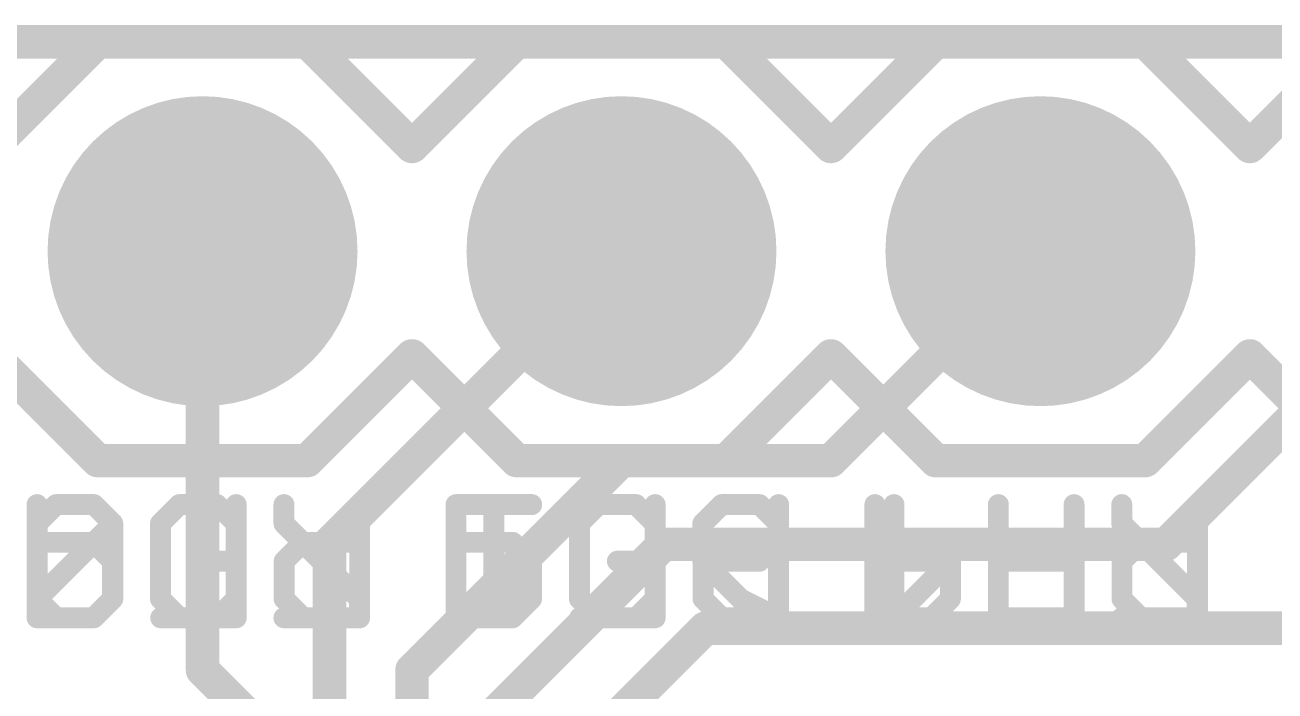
# Model space of a CAD drawing. Extents: x -0.9 to 39.5, y -0.1 to 25.5.
# Drawn here: x 19.24 to 26.82, y 21.46 to 25.5 of the extents above; entities that cross this region are included whole.
import ezdxf

# ---------------------------------------------------------------- set-up
doc = ezdxf.new("R2010")
doc.units = 0
for name, color, linetype in [('1', 12, 'CONTINUOUS'), ('16', 132, 'CONTINUOUS'), ('17', 110, 'CONTINUOUS'), ('20', 53, 'CONTINUOUS'), ('21', 41, 'CONTINUOUS'), ('22', 40, 'CONTINUOUS')]:
    doc.layers.add(name, color=color, linetype=linetype)

# ---------------------------------------------------------------- blocks, each defined once
blk = doc.blocks.new('ROUNDP')
at = {"const_width": 0.5}
blk.add_lwpolyline([(0, -0.25, 1), (0, 0.25, 1), (0, -0.25)], format="xyb", dxfattribs=at)

msp = doc.modelspace()

# ---------------------------------------------------------------- linework, layer by layer
at = {"layer": '1', "const_width": 0.2032}
for points in [[(39.37, 25.4), (0, 25.4)], [(20.32, 24.13), (20.32, 21.59)], [(21.09, 22.36), (22.86, 24.13)], [(25.4, 24.13), (24.13, 22.86)], [(26.162, 22.352), (27.94, 24.13)], [(22.86, 22.86), (21.59, 21.59)], [(22.86, 22.86), (24.13, 22.86)], [(21.09, 16.0365), (21.09, 22.36)], [(22.09, 21.328), (23.114, 22.352)], [(23.114, 22.352), (26.162, 22.352)], [(22.5689, 21.0449), (23.368, 21.844)], [(23.368, 21.844), (28.194, 21.844)], [(20.6111, 21.2989), (20.32, 21.59)], [(21.59, 16.0365), (21.59, 21.59)]]:
    msp.add_lwpolyline(points, dxfattribs=at)
at = {"layer": '1', "const_width": 0.1016}
for points in [[(20.3708, 24.13, 1), (20.2692, 24.13)], [(22.8959, 24.0941, 1), (22.8241, 24.1659)], [(25.4359, 24.0941, 1), (25.3641, 24.1659)], [(22.86, 22.9108, 1), (22.86, 22.8092)], [(22.8959, 22.8241, 1), (22.8241, 22.8959)], [(24.0941, 22.8959, 1), (24.1659, 22.8241)], [(24.13, 22.8092, 1), (24.13, 22.9108)], [(21.1408, 22.36, 1), (21.0392, 22.36)], [(21.0541, 22.3959, 1), (21.1259, 22.3241)], [(23.114, 22.4028, 1), (23.114, 22.3012)], [(23.1499, 22.3161, 1), (23.0781, 22.3879)], [(26.1261, 22.3879, 1), (26.1979, 22.3161)], [(26.162, 22.3012, 1), (26.162, 22.4028)], [(23.368, 21.8948, 1), (23.368, 21.7932)], [(23.4039, 21.8081, 1), (23.3321, 21.8799)], [(20.3559, 21.6259, 1), (20.2841, 21.5541)], [(21.6408, 21.59, 1), (21.5392, 21.59)], [(21.5541, 21.6259, 1), (21.6259, 21.5541)], [(20.2692, 21.59, 1), (20.3708, 21.59)]]:
    msp.add_lwpolyline(points, format="xyb", dxfattribs=at)
at = {"layer": '16', "const_width": 0.2032}
msp.add_lwpolyline([(0, 25.4), (39.37, 25.4)], dxfattribs=at)
at = {"layer": '20', "const_width": 0.2032}
msp.add_lwpolyline([(39.37, 25.4), (0, 25.4)], dxfattribs=at)
at = {"layer": '21', "const_width": 0.127}
for points in [[(19.3181, 22.4789), (19.4325, 22.5933)], [(19.4325, 22.5933), (19.6613, 22.5933)], [(19.6613, 22.5933), (19.7757, 22.4789)], [(20.5241, 22.5933), (20.5241, 21.9069)], [(21.2725, 22.5933), (21.2725, 21.9069)], [(22.3157, 22.5933), (21.8581, 22.5933)], [(22.0869, 21.9069), (22.0869, 22.5933)], [(23.0641, 22.5933), (23.0641, 21.9069)], [(23.8125, 22.5933), (23.8125, 21.9069)], [(24.5125, 22.5933), (24.5125, 21.9069)], [(25.6041, 22.5933), (25.6041, 21.9069)], [(26.3525, 22.5933), (26.3525, 21.9069)], [(19.3181, 22.0213), (19.3181, 22.4789)], [(19.7757, 22.4789), (19.3181, 22.0213)], [(19.7757, 22.4789), (19.7757, 22.0213)], [(20.8149, 22.2501), (20.9293, 22.3645)], [(20.9293, 22.3645), (21.2725, 22.3645)], [(23.3549, 22.2501), (23.4693, 22.3645)], [(23.4693, 22.3645), (23.8125, 22.3645)], [(25.8949, 22.2501), (26.0093, 22.3645)], [(26.0093, 22.3645), (26.3525, 22.3645)], [(20.5241, 22.2501), (20.2953, 22.2501)], [(20.8149, 22.0213), (20.8149, 22.2501)], [(23.0641, 22.2501), (22.8353, 22.2501)], [(23.3549, 22.0213), (23.3549, 22.2501)], [(24.8557, 22.2501), (24.3981, 22.2501)], [(24.5125, 21.9069), (24.8557, 22.2501)], [(25.6041, 22.2501), (25.3753, 22.2501)], [(25.8949, 22.0213), (25.8949, 22.2501)], [(22.3157, 22.1357), (22.0869, 21.9069)], [(19.4325, 21.9069), (19.3181, 22.0213)], [(19.7757, 22.0213), (19.6613, 21.9069)], [(20.9293, 21.9069), (20.8149, 22.0213)], [(23.4693, 21.9069), (23.3549, 22.0213)], [(26.0093, 21.9069), (25.8949, 22.0213)], [(19.6613, 21.9069), (19.4325, 21.9069)], [(20.5241, 21.9069), (20.0665, 21.9069)], [(21.2725, 21.9069), (20.9293, 21.9069)], [(23.0641, 21.9069), (22.6065, 21.9069)], [(23.8125, 21.9069), (23.4693, 21.9069)], [(25.6041, 21.9069), (25.1465, 21.9069)], [(26.3525, 21.9069), (26.0093, 21.9069)]]:
    msp.add_lwpolyline(points, dxfattribs=at)
at = {"layer": '21', "const_width": 0.0635}
for points in [[(19.4325, 22.6251, 1), (19.4325, 22.5616)], [(19.4549, 22.5708, 1), (19.41, 22.6158)], [(19.6837, 22.6158, 1), (19.6388, 22.5708)], [(19.6613, 22.5616, 1), (19.6613, 22.6251)], [(20.5558, 22.5933, 1), (20.4923, 22.5933)], [(21.3042, 22.5933, 1), (21.2408, 22.5933)], [(21.8581, 22.6251, 1), (21.8581, 22.5616)], [(22.1186, 22.5933, 1), (22.0551, 22.5933)], [(22.3157, 22.5616, 1), (22.3157, 22.6251)], [(23.0958, 22.5933, 1), (23.0323, 22.5933)], [(23.8442, 22.5933, 1), (23.7808, 22.5933)], [(24.5442, 22.5933, 1), (24.4807, 22.5933)], [(25.6358, 22.5933, 1), (25.5723, 22.5933)], [(26.3843, 22.5933, 1), (26.3208, 22.5933)], [(19.3498, 22.4789, 1), (19.2863, 22.4789)], [(19.2956, 22.5014, 1), (19.3405, 22.4565)], [(19.8074, 22.4789, 1), (19.7439, 22.4789)], [(19.7981, 22.4565, 1), (19.7532, 22.5014)], [(19.7532, 22.4565, 1), (19.7981, 22.5014)], [(20.9293, 22.3963, 1), (20.9293, 22.3328)], [(20.9518, 22.3421, 1), (20.9069, 22.387)], [(21.2725, 22.3328, 1), (21.2725, 22.3963)], [(23.4693, 22.3963, 1), (23.4693, 22.3328)], [(23.4918, 22.3421, 1), (23.4469, 22.387)], [(23.8125, 22.3328, 1), (23.8125, 22.3963)], [(26.0093, 22.3963, 1), (26.0093, 22.3328)], [(26.0318, 22.3421, 1), (25.9869, 22.387)], [(26.3525, 22.3328, 1), (26.3525, 22.3963)], [(20.2953, 22.2819, 1), (20.2953, 22.2184)], [(20.5241, 22.2184, 1), (20.5241, 22.2819)], [(20.8467, 22.2501, 1), (20.7832, 22.2501)], [(20.7925, 22.2726, 1), (20.8374, 22.2277)], [(22.8353, 22.2819, 1), (22.8353, 22.2184)], [(23.0641, 22.2184, 1), (23.0641, 22.2819)], [(23.3867, 22.2501, 1), (23.3232, 22.2501)], [(23.3325, 22.2726, 1), (23.3774, 22.2277)], [(24.3981, 22.2819, 1), (24.3981, 22.2184)], [(24.8781, 22.2277, 1), (24.8332, 22.2726)], [(24.8557, 22.2184, 1), (24.8557, 22.2819)], [(25.3753, 22.2819, 1), (25.3753, 22.2184)], [(25.6041, 22.2184, 1), (25.6041, 22.2819)], [(25.9267, 22.2501, 1), (25.8632, 22.2501)], [(25.8725, 22.2726, 1), (25.9174, 22.2277)], [(22.3381, 22.1133, 1), (22.2932, 22.1582)], [(19.3405, 22.0438, 1), (19.2956, 21.9989)], [(19.2956, 22.0438, 1), (19.3405, 21.9989)], [(19.7981, 21.9989, 1), (19.7532, 22.0438)], [(20.8374, 22.0438, 1), (20.7925, 21.9989)], [(23.3774, 22.0438, 1), (23.3325, 21.9989)], [(25.9174, 22.0438, 1), (25.8725, 21.9989)], [(19.2863, 22.0213, 1), (19.3498, 22.0213)], [(19.7439, 22.0213, 1), (19.8074, 22.0213)], [(20.7832, 22.0213, 1), (20.8467, 22.0213)], [(23.3232, 22.0213, 1), (23.3867, 22.0213)], [(25.8632, 22.0213, 1), (25.9267, 22.0213)], [(19.4325, 21.9387, 1), (19.4325, 21.8752)], [(19.41, 21.8845, 1), (19.4549, 21.9294)], [(19.6388, 21.9294, 1), (19.6837, 21.8845)], [(19.6613, 21.8752, 1), (19.6613, 21.9387)], [(20.0665, 21.9387, 1), (20.0665, 21.8752)], [(20.4923, 21.9069, 1), (20.5558, 21.9069)], [(20.5241, 21.8752, 1), (20.5241, 21.9387)], [(20.9293, 21.9387, 1), (20.9293, 21.8752)], [(20.9069, 21.8845, 1), (20.9518, 21.9294)], [(21.2408, 21.9069, 1), (21.3042, 21.9069)], [(21.2725, 21.8752, 1), (21.2725, 21.9387)], [(22.0551, 21.9069, 1), (22.1186, 21.9069)], [(22.0644, 21.9294, 1), (22.1093, 21.8845)], [(22.6065, 21.9387, 1), (22.6065, 21.8752)], [(23.0323, 21.9069, 1), (23.0958, 21.9069)], [(23.0641, 21.8752, 1), (23.0641, 21.9387)], [(23.4693, 21.9387, 1), (23.4693, 21.8752)], [(23.4469, 21.8845, 1), (23.4918, 21.9294)], [(23.7808, 21.9069, 1), (23.8442, 21.9069)], [(23.8125, 21.8752, 1), (23.8125, 21.9387)], [(24.4807, 21.9069, 1), (24.5442, 21.9069)], [(24.49, 21.9294, 1), (24.5349, 21.8845)], [(25.1465, 21.9387, 1), (25.1465, 21.8752)], [(25.5723, 21.9069, 1), (25.6358, 21.9069)], [(25.6041, 21.8752, 1), (25.6041, 21.9387)], [(26.0093, 21.9387, 1), (26.0093, 21.8752)], [(25.9869, 21.8845, 1), (26.0318, 21.9294)], [(26.3208, 21.9069, 1), (26.3843, 21.9069)], [(26.3525, 21.8752, 1), (26.3525, 21.9387)]]:
    msp.add_lwpolyline(points, format="xyb", dxfattribs=at)
at = {"layer": '22'}
for points, const_width in [([(19.685, 25.4), (19.05, 24.765)], 0.2032), ([(20.955, 25.4), (19.685, 25.4)], 0.2032), ([(21.59, 24.765), (20.955, 25.4)], 0.2032), ([(22.225, 25.4), (21.59, 24.765)], 0.2032), ([(23.495, 25.4), (22.225, 25.4)], 0.2032), ([(24.13, 24.765), (23.495, 25.4)], 0.2032), ([(24.13, 24.765), (24.765, 25.4)], 0.2032), ([(26.035, 25.4), (24.765, 25.4)], 0.2032), ([(26.67, 24.765), (26.035, 25.4)], 0.2032), ([(26.67, 24.765), (27.305, 25.4)], 0.2032), ([(19.05, 23.495), (19.685, 22.86)], 0.2032), ([(20.955, 22.86), (21.59, 23.495)], 0.2032), ([(21.59, 23.495), (22.225, 22.86)], 0.2032), ([(23.495, 22.86), (24.13, 23.495)], 0.2032), ([(24.765, 22.86), (24.13, 23.495)], 0.2032), ([(26.035, 22.86), (26.67, 23.495)], 0.2032), ([(27.305, 22.86), (26.67, 23.495)], 0.2032), ([(19.685, 22.86), (20.955, 22.86)], 0.2032), ([(22.225, 22.86), (23.495, 22.86)], 0.2032), ([(24.765, 22.86), (26.035, 22.86)], 0.2032), ([(19.3167, 22.5933), (19.3167, 21.9069)], 0.127), ([(20.0651, 22.4789), (20.1795, 22.5933)], 0.127), ([(20.1795, 22.5933), (20.4083, 22.5933)], 0.127), ([(20.4083, 22.5933), (20.5227, 22.4789)], 0.127), ([(20.8135, 22.4789), (20.8135, 22.5933)], 0.127), ([(21.8567, 22.5933), (21.8567, 21.9069)], 0.127), ([(22.6051, 22.4789), (22.7195, 22.5933)], 0.127), ([(22.7195, 22.5933), (22.9483, 22.5933)], 0.127), ([(22.9483, 22.5933), (23.0627, 22.4789)], 0.127), ([(23.3535, 22.4789), (23.4679, 22.5933)], 0.127), ([(23.4679, 22.5933), (23.6967, 22.5933)], 0.127), ([(23.6967, 22.5933), (23.8111, 22.4789)], 0.127), ([(24.3967, 22.5933), (24.3967, 21.9069)], 0.127), ([(25.1451, 22.5933), (25.1451, 21.9069)], 0.127), ([(25.8935, 22.4789), (25.8935, 22.5933)], 0.127), ([(20.0651, 22.0213), (20.0651, 22.4789)], 0.127), ([(21.2711, 22.0213), (20.8135, 22.4789)], 0.127), ([(22.6051, 22.0213), (22.6051, 22.4789)], 0.127), ([(23.3535, 22.2501), (23.3535, 22.4789)], 0.127), ([(23.8111, 22.4789), (23.8111, 22.3645)], 0.127), ([(26.3511, 22.0213), (25.8935, 22.4789)], 0.127), ([(19.6599, 22.3645), (19.3167, 22.3645)], 0.127), ([(19.7743, 22.2501), (19.6599, 22.3645)], 0.127), ([(22.1999, 22.3645), (21.8567, 22.3645)], 0.127), ([(22.3143, 22.2501), (22.1999, 22.3645)], 0.127), ([(23.8111, 22.3645), (23.6967, 22.2501)], 0.127), ([(24.7399, 22.3645), (24.3967, 22.3645)], 0.127), ([(24.8543, 22.2501), (24.7399, 22.3645)], 0.127), ([(19.7743, 22.0213), (19.7743, 22.2501)], 0.127), ([(22.3143, 22.0213), (22.3143, 22.2501)], 0.127), ([(23.5823, 22.0213), (23.3535, 22.2501)], 0.127), ([(23.6967, 22.2501), (23.3535, 22.2501)], 0.127), ([(24.8543, 22.0213), (24.8543, 22.2501)], 0.127), ([(25.1451, 22.2501), (25.3739, 22.2501)], 0.127), ([(19.6599, 21.9069), (19.7743, 22.0213)], 0.127), ([(20.1795, 21.9069), (20.0651, 22.0213)], 0.127), ([(20.5227, 22.0213), (20.4083, 21.9069)], 0.127), ([(21.2711, 21.9069), (21.2711, 22.0213)], 0.127), ([(22.1999, 21.9069), (22.3143, 22.0213)], 0.127), ([(22.7195, 21.9069), (22.6051, 22.0213)], 0.127), ([(23.0627, 22.0213), (22.9483, 21.9069)], 0.127), ([(23.8111, 21.9069), (23.5823, 22.0213)], 0.127), ([(24.7399, 21.9069), (24.8543, 22.0213)], 0.127), ([(26.3511, 21.9069), (26.3511, 22.0213)], 0.127), ([(19.3167, 21.9069), (19.6599, 21.9069)], 0.127), ([(20.4083, 21.9069), (20.1795, 21.9069)], 0.127), ([(20.8135, 21.9069), (21.2711, 21.9069)], 0.127), ([(21.8567, 21.9069), (22.1999, 21.9069)], 0.127), ([(22.9483, 21.9069), (22.7195, 21.9069)], 0.127), ([(24.3967, 21.9069), (24.7399, 21.9069)], 0.127), ([(25.1451, 21.9069), (25.6027, 21.9069)], 0.127), ([(25.8935, 21.9069), (26.3511, 21.9069)], 0.127)]:
    msp.add_lwpolyline(points, dxfattribs=dict(at, const_width=const_width))
for points, const_width in [([(19.685, 25.4508, 1), (19.685, 25.3492)], 0.1016), ([(19.7209, 25.3641, 1), (19.6491, 25.4359)], 0.1016), ([(20.9909, 25.4359, 1), (20.9191, 25.3641)], 0.1016), ([(20.955, 25.3492, 1), (20.955, 25.4508)], 0.1016), ([(22.225, 25.4508, 1), (22.225, 25.3492)], 0.1016), ([(22.2609, 25.3641, 1), (22.1891, 25.4359)], 0.1016), ([(23.5309, 25.4359, 1), (23.4591, 25.3641)], 0.1016), ([(23.495, 25.3492, 1), (23.495, 25.4508)], 0.1016), ([(24.765, 25.4508, 1), (24.765, 25.3492)], 0.1016), ([(24.8009, 25.3641, 1), (24.7291, 25.4359)], 0.1016), ([(26.0709, 25.4359, 1), (25.9991, 25.3641)], 0.1016), ([(26.035, 25.3492, 1), (26.035, 25.4508)], 0.1016), ([(21.5541, 24.8009, 1), (21.6259, 24.7291)], 0.1016), ([(21.5541, 24.7291, 1), (21.6259, 24.8009)], 0.1016), ([(24.0941, 24.8009, 1), (24.1659, 24.7291)], 0.1016), ([(24.0941, 24.7291, 1), (24.1659, 24.8009)], 0.1016), ([(26.6341, 24.8009, 1), (26.7059, 24.7291)], 0.1016), ([(26.6341, 24.7291, 1), (26.7059, 24.8009)], 0.1016), ([(21.6259, 23.5309, 1), (21.5541, 23.4591)], 0.1016), ([(21.6259, 23.4591, 1), (21.5541, 23.5309)], 0.1016), ([(24.1659, 23.5309, 1), (24.0941, 23.4591)], 0.1016), ([(24.1659, 23.4591, 1), (24.0941, 23.5309)], 0.1016), ([(26.7059, 23.5309, 1), (26.6341, 23.4591)], 0.1016), ([(26.7059, 23.4591, 1), (26.6341, 23.5309)], 0.1016), ([(19.685, 22.9108, 1), (19.685, 22.8092)], 0.1016), ([(19.6491, 22.8241, 1), (19.7209, 22.8959)], 0.1016), ([(20.9191, 22.8959, 1), (20.9909, 22.8241)], 0.1016), ([(20.955, 22.8092, 1), (20.955, 22.9108)], 0.1016), ([(22.225, 22.9108, 1), (22.225, 22.8092)], 0.1016), ([(22.1891, 22.8241, 1), (22.2609, 22.8959)], 0.1016), ([(23.4591, 22.8959, 1), (23.5309, 22.8241)], 0.1016), ([(23.495, 22.8092, 1), (23.495, 22.9108)], 0.1016), ([(24.765, 22.9108, 1), (24.765, 22.8092)], 0.1016), ([(24.7291, 22.8241, 1), (24.8009, 22.8959)], 0.1016), ([(25.9991, 22.8959, 1), (26.0709, 22.8241)], 0.1016), ([(26.035, 22.8092, 1), (26.035, 22.9108)], 0.1016), ([(19.3484, 22.5933, 1), (19.285, 22.5933)], 0.0635), ([(20.1795, 22.6251, 1), (20.1795, 22.5616)], 0.0635), ([(20.202, 22.5708, 1), (20.1571, 22.6158)], 0.0635), ([(20.4308, 22.6158, 1), (20.3859, 22.5708)], 0.0635), ([(20.4083, 22.5616, 1), (20.4083, 22.6251)], 0.0635), ([(20.8453, 22.5933, 1), (20.7818, 22.5933)], 0.0635), ([(21.8884, 22.5933, 1), (21.825, 22.5933)], 0.0635), ([(22.7195, 22.6251, 1), (22.7195, 22.5616)], 0.0635), ([(22.742, 22.5708, 1), (22.6971, 22.6158)], 0.0635), ([(22.9708, 22.6158, 1), (22.9259, 22.5708)], 0.0635), ([(22.9483, 22.5616, 1), (22.9483, 22.6251)], 0.0635), ([(23.4679, 22.6251, 1), (23.4679, 22.5616)], 0.0635), ([(23.4904, 22.5708, 1), (23.4455, 22.6158)], 0.0635), ([(23.7192, 22.6158, 1), (23.6743, 22.5708)], 0.0635), ([(23.6967, 22.5616, 1), (23.6967, 22.6251)], 0.0635), ([(24.4285, 22.5933, 1), (24.365, 22.5933)], 0.0635), ([(25.1769, 22.5933, 1), (25.1134, 22.5933)], 0.0635), ([(25.9253, 22.5933, 1), (25.8618, 22.5933)], 0.0635), ([(20.0969, 22.4789, 1), (20.0334, 22.4789)], 0.0635), ([(20.0427, 22.5014, 1), (20.0876, 22.4565)], 0.0635), ([(20.5003, 22.4565, 1), (20.5452, 22.5014)], 0.0635), ([(20.7818, 22.4789, 1), (20.8453, 22.4789)], 0.0635), ([(20.836, 22.5014, 1), (20.7911, 22.4565)], 0.0635), ([(22.6369, 22.4789, 1), (22.5734, 22.4789)], 0.0635), ([(22.5827, 22.5014, 1), (22.6276, 22.4565)], 0.0635), ([(23.0403, 22.4565, 1), (23.0852, 22.5014)], 0.0635), ([(23.3853, 22.4789, 1), (23.3218, 22.4789)], 0.0635), ([(23.3311, 22.5014, 1), (23.376, 22.4565)], 0.0635), ([(23.8429, 22.4789, 1), (23.7794, 22.4789)], 0.0635), ([(23.7887, 22.4565, 1), (23.8336, 22.5014)], 0.0635), ([(25.8618, 22.4789, 1), (25.9253, 22.4789)], 0.0635), ([(25.916, 22.5014, 1), (25.8711, 22.4565)], 0.0635), ([(19.3167, 22.3963, 1), (19.3167, 22.3328)], 0.0635), ([(19.6823, 22.387, 1), (19.6374, 22.3421)], 0.0635), ([(19.6599, 22.3328, 1), (19.6599, 22.3963)], 0.0635), ([(21.8567, 22.3963, 1), (21.8567, 22.3328)], 0.0635), ([(22.2223, 22.387, 1), (22.1774, 22.3421)], 0.0635), ([(22.1999, 22.3328, 1), (22.1999, 22.3963)], 0.0635), ([(23.7794, 22.3645, 1), (23.8429, 22.3645)], 0.0635), ([(23.8336, 22.3421, 1), (23.7887, 22.387)], 0.0635), ([(24.3967, 22.3963, 1), (24.3967, 22.3328)], 0.0635), ([(24.7623, 22.387, 1), (24.7174, 22.3421)], 0.0635), ([(24.7399, 22.3328, 1), (24.7399, 22.3963)], 0.0635), ([(19.806, 22.2501, 1), (19.7425, 22.2501)], 0.0635), ([(19.7518, 22.2277, 1), (19.7967, 22.2726)], 0.0635), ([(22.346, 22.2501, 1), (22.2825, 22.2501)], 0.0635), ([(22.2918, 22.2277, 1), (22.3367, 22.2726)], 0.0635), ([(23.3535, 22.2819, 1), (23.3535, 22.2184)], 0.0635), ([(23.3218, 22.2501, 1), (23.3853, 22.2501)], 0.0635), ([(23.376, 22.2726, 1), (23.3311, 22.2277)], 0.0635), ([(23.6743, 22.2726, 1), (23.7192, 22.2277)], 0.0635), ([(23.6967, 22.2184, 1), (23.6967, 22.2819)], 0.0635), ([(24.886, 22.2501, 1), (24.8225, 22.2501)], 0.0635), ([(24.8318, 22.2277, 1), (24.8767, 22.2726)], 0.0635), ([(25.1451, 22.2819, 1), (25.1451, 22.2184)], 0.0635), ([(25.3739, 22.2184, 1), (25.3739, 22.2819)], 0.0635), ([(19.7967, 21.9989, 1), (19.7518, 22.0438)], 0.0635), ([(20.0876, 22.0438, 1), (20.0427, 21.9989)], 0.0635), ([(20.5452, 21.9989, 1), (20.5003, 22.0438)], 0.0635), ([(21.3029, 22.0213, 1), (21.2394, 22.0213)], 0.0635), ([(21.2487, 21.9989, 1), (21.2936, 22.0438)], 0.0635), ([(22.3367, 21.9989, 1), (22.2918, 22.0438)], 0.0635), ([(22.6276, 22.0438, 1), (22.5827, 21.9989)], 0.0635), ([(23.0852, 21.9989, 1), (23.0403, 22.0438)], 0.0635), ([(23.5965, 22.0497, 1), (23.5681, 21.9929)], 0.0635), ([(23.5599, 21.9989, 1), (23.6048, 22.0438)], 0.0635), ([(24.8767, 21.9989, 1), (24.8318, 22.0438)], 0.0635), ([(26.3829, 22.0213, 1), (26.3194, 22.0213)], 0.0635), ([(26.3287, 21.9989, 1), (26.3736, 22.0438)], 0.0635), ([(19.7425, 22.0213, 1), (19.806, 22.0213)], 0.0635), ([(20.0334, 22.0213, 1), (20.0969, 22.0213)], 0.0635), ([(22.2825, 22.0213, 1), (22.346, 22.0213)], 0.0635), ([(22.5734, 22.0213, 1), (22.6369, 22.0213)], 0.0635), ([(24.8225, 22.0213, 1), (24.886, 22.0213)], 0.0635), ([(19.3167, 21.9387, 1), (19.3167, 21.8752)], 0.0635), ([(19.285, 21.9069, 1), (19.3484, 21.9069)], 0.0635), ([(19.6374, 21.9294, 1), (19.6823, 21.8845)], 0.0635), ([(19.6599, 21.8752, 1), (19.6599, 21.9387)], 0.0635), ([(20.1795, 21.9387, 1), (20.1795, 21.8752)], 0.0635), ([(20.1571, 21.8845, 1), (20.202, 21.9294)], 0.0635), ([(20.3859, 21.9294, 1), (20.4308, 21.8845)], 0.0635), ([(20.4083, 21.8752, 1), (20.4083, 21.9387)], 0.0635), ([(20.8135, 21.9387, 1), (20.8135, 21.8752)], 0.0635), ([(21.2394, 21.9069, 1), (21.3029, 21.9069)], 0.0635), ([(21.2711, 21.8752, 1), (21.2711, 21.9387)], 0.0635), ([(21.8567, 21.9387, 1), (21.8567, 21.8752)], 0.0635), ([(21.825, 21.9069, 1), (21.8884, 21.9069)], 0.0635), ([(22.1774, 21.9294, 1), (22.2223, 21.8845)], 0.0635), ([(22.1999, 21.8752, 1), (22.1999, 21.9387)], 0.0635), ([(22.7195, 21.9387, 1), (22.7195, 21.8752)], 0.0635), ([(22.6971, 21.8845, 1), (22.742, 21.9294)], 0.0635), ([(22.9259, 21.9294, 1), (22.9708, 21.8845)], 0.0635), ([(22.9483, 21.8752, 1), (22.9483, 21.9387)], 0.0635), ([(23.7969, 21.8785, 1), (23.8253, 21.9353)], 0.0635), ([(24.3967, 21.9387, 1), (24.3967, 21.8752)], 0.0635), ([(24.365, 21.9069, 1), (24.4285, 21.9069)], 0.0635), ([(24.7174, 21.9294, 1), (24.7623, 21.8845)], 0.0635), ([(24.7399, 21.8752, 1), (24.7399, 21.9387)], 0.0635), ([(25.1451, 21.9387, 1), (25.1451, 21.8752)], 0.0635), ([(25.1134, 21.9069, 1), (25.1769, 21.9069)], 0.0635), ([(25.6027, 21.8752, 1), (25.6027, 21.9387)], 0.0635), ([(25.8935, 21.9387, 1), (25.8935, 21.8752)], 0.0635), ([(26.3194, 21.9069, 1), (26.3829, 21.9069)], 0.0635), ([(26.3511, 21.8752, 1), (26.3511, 21.9387)], 0.0635)]:
    msp.add_lwpolyline(points, format="xyb", dxfattribs=dict(at, const_width=const_width))

# ---------------------------------------------------------------- block references
at = {"layer": '17', "xscale": 1.8796, "yscale": 1.8796, "rotation": 270}
for p in [(20.32, 24.13), (20.32, 24.13), (22.86, 24.13), (22.86, 24.13), (25.4, 24.13), (25.4, 24.13)]:
    msp.add_blockref('ROUNDP', p, dxfattribs=at)

doc.saveas('drawing.dxf')
